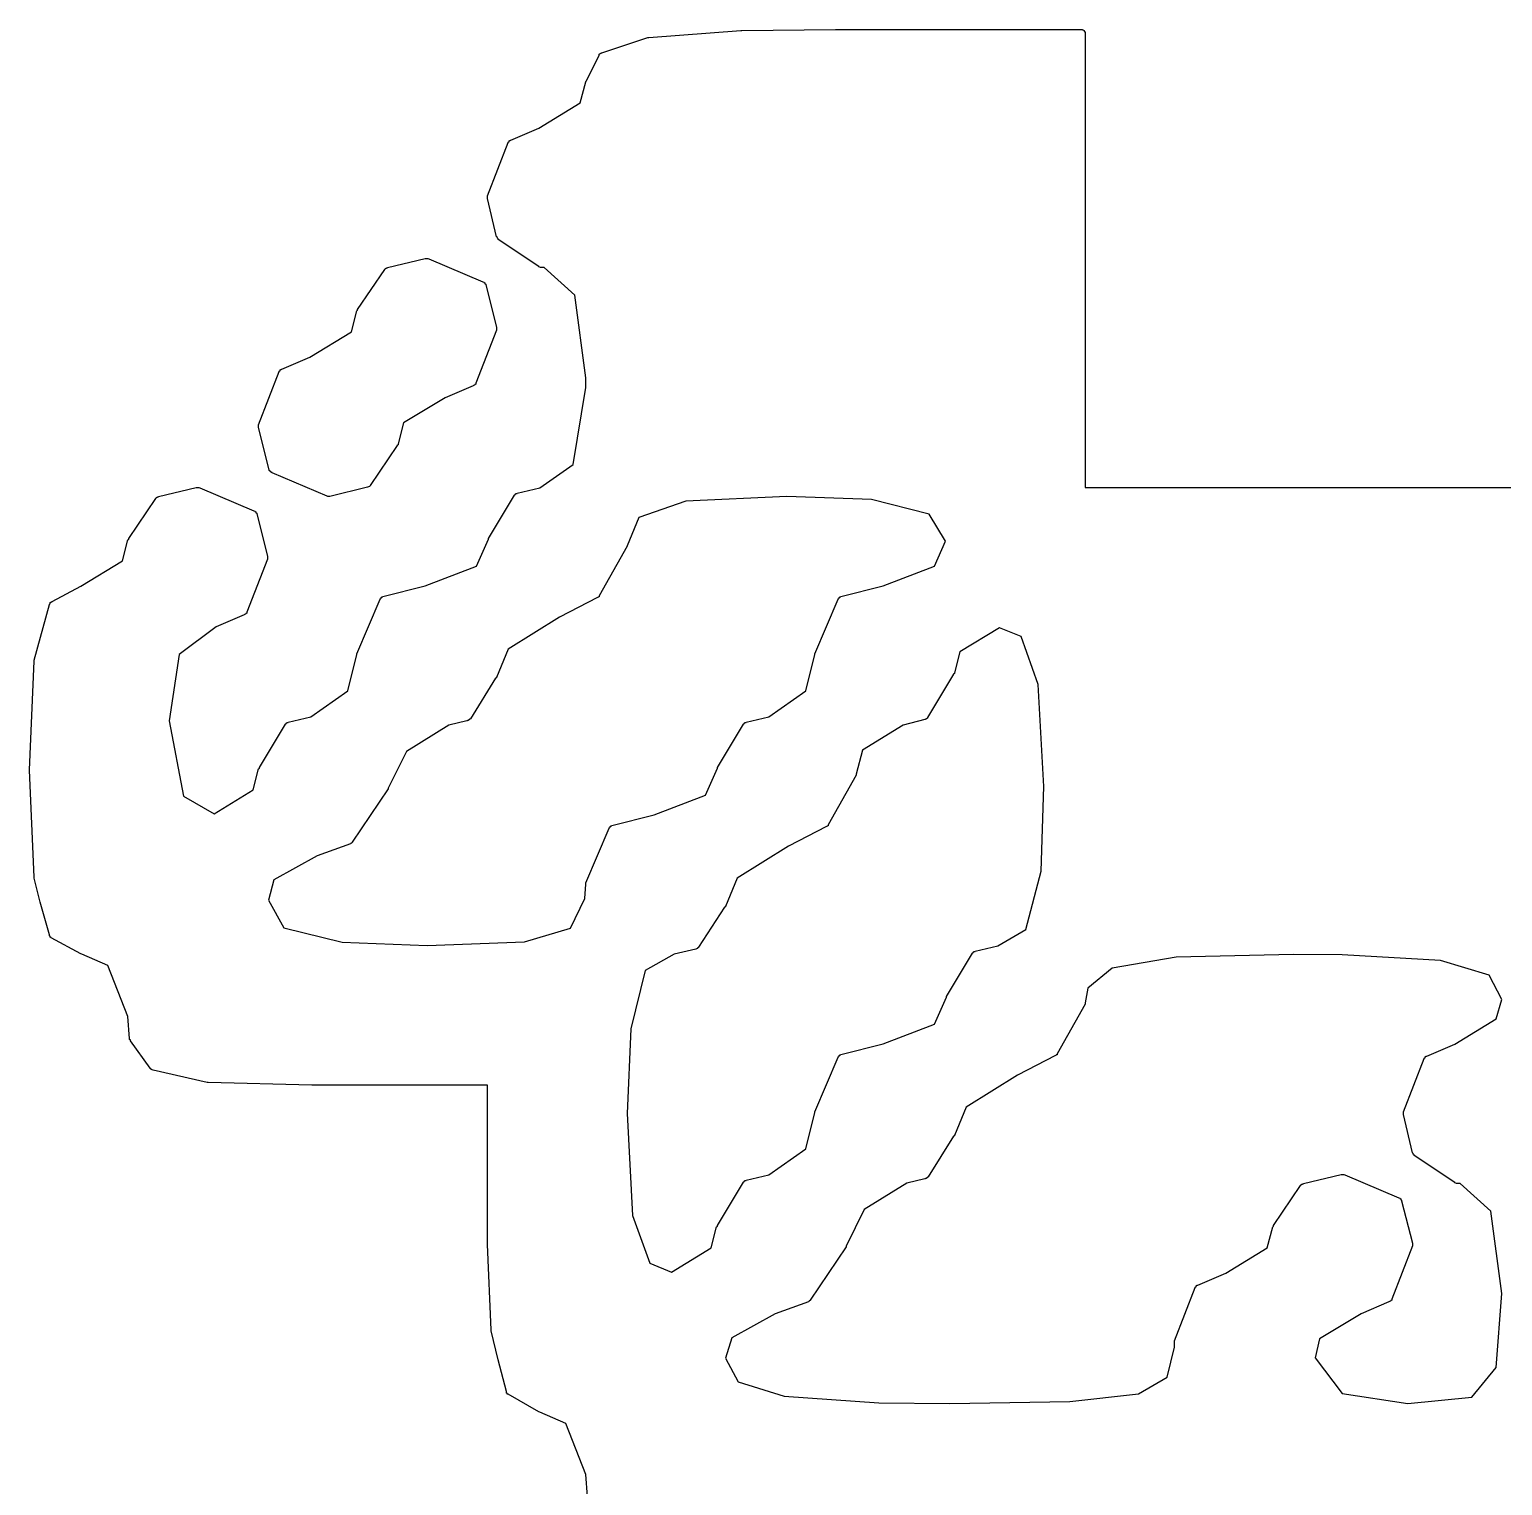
# Model space of a CAD drawing. Header units: millimetres. Extents: x 13 to 222, y -3 to 195.
# Drawn here: x 83.333 to 84.967, y 170.857 to 172.472 of the extents above; entities that cross this region are included whole.
import ezdxf

# ---------------------------------------------------------------- set-up
doc = ezdxf.new("R2010")
doc.units = ezdxf.units.MM
doc.header["$MEASUREMENT"] = 0
doc.layers.add('Silk', color=142, linetype='Continuous')

msp = doc.modelspace()

# ---------------------------------------------------------------- linework, layer by layer
at = {"layer": 'Silk', "linetype": 'Continuous'}
for p, q in [((84.02, 172.4629), (84.122, 172.4706)), ((84.122, 172.4706), (84.122, 172.4705)), ((84.122, 172.4705), (84.123, 172.4706)), ((84.123, 172.4706), (84.227, 172.4718)), ((84.227, 172.4718), (84.227, 172.4718)), ((84.227, 172.4718), (84.227, 172.4718)), ((84.227, 172.4718), (84.499, 172.4718)), ((84.499, 172.4718), (84.5, 172.4717)), ((84.5, 172.4717), (84.5, 172.4717)), ((84.5, 172.4717), (84.501, 172.4716)), ((84.501, 172.4716), (84.501, 172.4715)), ((84.501, 172.4715), (84.501, 172.4713)), ((84.501, 172.4713), (84.502, 172.4711)), ((84.502, 172.4711), (84.502, 172.4709)), ((84.502, 172.4709), (84.503, 172.4706)), ((84.503, 172.4706), (84.503, 172.4703)), ((84.503, 172.4703), (84.503, 172.47)), ((84.503, 172.47), (84.503, 172.4696)), ((84.503, 172.4696), (84.504, 172.4693)), ((84.504, 172.4693), (84.504, 172.4689)), ((84.504, 172.4689), (84.504, 172.4685)), ((83.968, 172.4458), (84.019, 172.4627)), ((84.019, 172.4627), (84.02, 172.4628)), ((84.02, 172.4628), (84.02, 172.4629)), ((84.504, 172.4685), (84.504, 172.4681)), ((84.504, 172.4681), (84.504, 172.4677)), ((84.504, 172.4677), (84.504, 172.4672)), ((84.504, 172.4672), (84.504, 172.4668)), ((84.504, 172.4668), (84.504, 171.9638)), ((83.951, 172.4146), (83.965, 172.4433)), ((83.965, 172.4442), (83.966, 172.4447)), ((83.965, 172.4437), (83.965, 172.4442)), ((83.965, 172.4435), (83.965, 172.4437)), ((83.965, 172.4433), (83.965, 172.4435)), ((83.966, 172.445), (83.967, 172.4453)), ((83.966, 172.4448), (83.966, 172.445)), ((83.966, 172.4447), (83.966, 172.4448)), ((83.967, 172.4453), (83.967, 172.4457)), ((83.967, 172.4457), (83.968, 172.4457)), ((83.968, 172.4457), (83.968, 172.4458)), ((83.944, 172.3902), (83.95, 172.4136)), ((83.95, 172.4141), (83.951, 172.4146)), ((83.95, 172.4136), (83.95, 172.4141)), ((83.898, 172.3624), (83.944, 172.3902)), ((83.867, 172.3491), (83.898, 172.3624)), ((83.841, 172.2872), (83.864, 172.3463)), ((83.864, 172.3468), (83.865, 172.3472)), ((83.864, 172.3465), (83.864, 172.3468)), ((83.864, 172.3463), (83.864, 172.3465)), ((83.865, 172.3481), (83.866, 172.3485)), ((83.865, 172.3479), (83.865, 172.3481)), ((83.865, 172.3478), (83.865, 172.3479)), ((83.865, 172.3472), (83.865, 172.3478)), ((83.866, 172.3485), (83.866, 172.3489)), ((83.866, 172.3489), (83.867, 172.3489)), ((83.867, 172.3489), (83.867, 172.3491)), ((83.841, 172.2866), (83.841, 172.2872)), ((83.841, 172.286), (83.841, 172.2866)), ((83.841, 172.2857), (83.841, 172.286)), ((83.841, 172.2855), (83.841, 172.2857)), ((83.841, 172.2849), (83.841, 172.2855)), ((83.841, 172.2842), (83.841, 172.2849)), ((83.851, 172.2419), (83.841, 172.2842)), ((83.851, 172.2418), (83.851, 172.2419)), ((83.851, 172.2417), (83.851, 172.2418)), ((83.852, 172.241), (83.851, 172.2417)), ((83.852, 172.2403), (83.852, 172.241)), ((83.852, 172.2402), (83.852, 172.2403)), ((83.852, 172.2401), (83.852, 172.2402)), ((83.853, 172.2396), (83.852, 172.2401)), ((83.853, 172.239), (83.853, 172.2396)), ((83.853, 172.2389), (83.853, 172.239)), ((83.853, 172.239), (83.853, 172.239)), ((83.898, 172.2087), (83.853, 172.2389)), ((83.729, 172.2072), (83.73, 172.2075)), ((83.73, 172.2076), (83.772, 172.2177)), ((83.73, 172.2075), (83.73, 172.2076)), ((83.73, 172.2075), (83.73, 172.2075)), ((83.772, 172.2177), (83.773, 172.2177)), ((83.773, 172.2177), (83.774, 172.2178)), ((83.774, 172.2178), (83.774, 172.2178)), ((83.774, 172.2178), (83.775, 172.2176)), ((83.774, 172.2178), (83.774, 172.2178)), ((83.775, 172.2176), (83.776, 172.2174)), ((83.776, 172.2174), (83.836, 172.1918)), ((83.898, 172.2085), (83.898, 172.2087)), ((83.899, 172.2082), (83.898, 172.2085)), ((83.899, 172.2081), (83.899, 172.2082)), ((83.899, 172.208), (83.899, 172.2081)), ((83.9, 172.2079), (83.899, 172.208)), ((83.9, 172.2078), (83.9, 172.2079)), ((83.904, 172.2077), (83.9, 172.2078)), ((83.938, 172.1772), (83.904, 172.2077)), ((83.697, 172.1612), (83.727, 172.2055)), ((83.727, 172.2057), (83.728, 172.2062)), ((83.727, 172.2056), (83.727, 172.2057)), ((83.727, 172.2055), (83.727, 172.2056)), ((83.728, 172.2068), (83.729, 172.2069)), ((83.728, 172.2062), (83.728, 172.2068)), ((83.728, 172.2068), (83.728, 172.2068)), ((83.729, 172.2069), (83.729, 172.2072)), ((83.836, 172.1918), (83.837, 172.1915)), ((83.837, 172.1915), (83.837, 172.1912)), ((83.837, 172.1912), (83.837, 172.191)), ((83.837, 172.191), (83.838, 172.1908)), ((83.838, 172.1908), (83.838, 172.1904)), ((83.838, 172.1904), (83.838, 172.19)), ((83.838, 172.19), (83.838, 172.1897)), ((83.838, 172.1897), (83.839, 172.1894)), ((83.839, 172.1894), (83.839, 172.1889)), ((83.839, 172.1889), (83.839, 172.1884)), ((83.839, 172.1884), (83.851, 172.1415)), ((83.95, 172.0855), (83.938, 172.1772)), ((83.69, 172.1362), (83.696, 172.1596)), ((83.696, 172.1596), (83.697, 172.1604)), ((83.696, 172.1596), (83.696, 172.1596)), ((83.696, 172.1596), (83.696, 172.1596)), ((83.697, 172.1604), (83.697, 172.1612)), ((83.697, 172.1612), (83.697, 172.1612)), ((83.697, 172.1612), (83.697, 172.1612)), ((83.644, 172.1084), (83.69, 172.1362)), ((83.851, 172.1384), (83.828, 172.0793)), ((83.851, 172.1415), (83.851, 172.1408)), ((83.851, 172.1408), (83.851, 172.1402)), ((83.851, 172.1402), (83.851, 172.1399)), ((83.851, 172.1399), (83.851, 172.1397)), ((83.851, 172.1397), (83.851, 172.1391)), ((83.851, 172.1391), (83.851, 172.1384)), ((83.61, 172.0928), (83.611, 172.0932)), ((83.611, 172.0941), (83.612, 172.0945)), ((83.611, 172.0939), (83.611, 172.0941)), ((83.611, 172.0938), (83.611, 172.0939)), ((83.611, 172.0932), (83.611, 172.0938)), ((83.612, 172.0945), (83.612, 172.0949)), ((83.612, 172.0949), (83.613, 172.0949)), ((83.613, 172.0951), (83.644, 172.1084)), ((83.613, 172.0949), (83.613, 172.0951)), ((83.587, 172.0332), (83.61, 172.0923)), ((83.61, 172.0925), (83.61, 172.0928)), ((83.61, 172.0923), (83.61, 172.0925)), ((83.826, 172.0767), (83.825, 172.0765)), ((83.827, 172.0775), (83.826, 172.0771)), ((83.826, 172.0771), (83.826, 172.0768)), ((83.826, 172.0768), (83.826, 172.0767)), ((83.828, 172.0784), (83.827, 172.0779)), ((83.827, 172.0779), (83.827, 172.0777)), ((83.827, 172.0777), (83.827, 172.0775)), ((83.828, 172.0793), (83.828, 172.0791)), ((83.828, 172.0791), (83.828, 172.0789)), ((83.828, 172.0789), (83.828, 172.0784)), ((83.95, 172.0747), (83.95, 172.0855)), ((83.794, 172.0632), (83.748, 172.0354)), ((83.825, 172.0765), (83.794, 172.0632)), ((83.936, 171.9893), (83.95, 172.0747)), ((83.587, 172.0325), (83.587, 172.0332)), ((83.587, 172.0319), (83.587, 172.0325)), ((83.587, 172.0317), (83.587, 172.0319)), ((83.587, 172.0315), (83.587, 172.0317)), ((83.587, 172.0308), (83.587, 172.0315)), ((83.587, 172.0302), (83.587, 172.0308)), ((83.599, 171.9832), (83.587, 172.0302)), ((83.748, 172.0354), (83.742, 172.012)), ((83.742, 172.012), (83.742, 172.012)), ((83.742, 172.012), (83.742, 172.012)), ((83.742, 172.012), (83.742, 172.0112)), ((83.741, 172.0104), (83.711, 171.9661)), ((83.742, 172.0112), (83.741, 172.0104)), ((83.741, 172.0104), (83.741, 172.0104)), ((83.741, 172.0104), (83.741, 172.0104)), ((83.599, 171.9827), (83.599, 171.9832)), ((83.6, 171.9822), (83.599, 171.9827)), ((83.6, 171.9819), (83.6, 171.9822)), ((83.6, 171.9817), (83.6, 171.9819)), ((83.6, 171.9813), (83.6, 171.9817)), ((83.601, 171.9808), (83.6, 171.9813)), ((83.601, 171.9806), (83.601, 171.9808)), ((83.601, 171.9804), (83.601, 171.9806)), ((83.602, 171.9802), (83.601, 171.9804)), ((83.602, 171.9799), (83.602, 171.9802)), ((83.663, 171.9542), (83.602, 171.9799)), ((83.899, 171.9634), (83.936, 171.9893)), ((83.476, 171.9536), (83.518, 171.9637)), ((83.518, 171.9637), (83.519, 171.9637)), ((83.519, 171.9637), (83.52, 171.9638)), ((83.52, 171.9638), (83.52, 171.9638)), ((83.52, 171.9638), (83.52, 171.9638)), ((83.52, 171.9638), (83.521, 171.9636)), ((83.521, 171.9636), (83.522, 171.9634)), ((83.522, 171.9634), (83.582, 171.9378)), ((83.708, 171.9641), (83.666, 171.9539)), ((83.709, 171.9644), (83.708, 171.9641)), ((83.708, 171.9641), (83.708, 171.9641)), ((83.708, 171.9641), (83.708, 171.9641)), ((83.71, 171.9647), (83.709, 171.9644)), ((83.711, 171.9654), (83.71, 171.9649)), ((83.71, 171.9649), (83.71, 171.9648)), ((83.71, 171.9648), (83.71, 171.9647)), ((83.711, 171.9661), (83.711, 171.966)), ((83.711, 171.966), (83.711, 171.9659)), ((83.711, 171.9659), (83.711, 171.9654)), ((83.874, 171.9573), (83.899, 171.9634)), ((84.504, 171.9638), (85.007, 171.9638)), ((83.443, 171.9072), (83.473, 171.9515)), ((83.473, 171.9517), (83.474, 171.9522)), ((83.473, 171.9516), (83.473, 171.9517)), ((83.473, 171.9515), (83.473, 171.9516)), ((83.474, 171.9528), (83.475, 171.9529)), ((83.474, 171.9522), (83.474, 171.9528)), ((83.474, 171.9528), (83.474, 171.9528)), ((83.475, 171.9532), (83.476, 171.9535)), ((83.475, 171.9529), (83.475, 171.9532)), ((83.476, 171.9535), (83.476, 171.9536)), ((83.476, 171.9535), (83.476, 171.9535)), ((83.663, 171.954), (83.663, 171.9542)), ((83.664, 171.9538), (83.663, 171.954)), ((83.665, 171.9539), (83.664, 171.9538)), ((83.664, 171.9538), (83.664, 171.9539)), ((83.664, 171.9539), (83.664, 171.9538)), ((83.666, 171.9539), (83.665, 171.9539)), ((83.842, 171.907), (83.871, 171.9551)), ((83.871, 171.9554), (83.872, 171.9559)), ((83.871, 171.9552), (83.871, 171.9554)), ((83.871, 171.9551), (83.871, 171.9552)), ((83.872, 171.9566), (83.873, 171.9569)), ((83.872, 171.9565), (83.872, 171.9566)), ((83.872, 171.9564), (83.872, 171.9565)), ((83.872, 171.9559), (83.872, 171.9564)), ((83.873, 171.9569), (83.874, 171.9572)), ((83.874, 171.9572), (83.874, 171.9573)), ((83.874, 171.9573), (83.874, 171.9573)), ((84.061, 171.9486), (84.009, 171.9306)), ((84.173, 171.9538), (84.061, 171.9486)), ((84.267, 171.9504), (84.173, 171.9538)), ((84.331, 171.9343), (84.267, 171.9504)), ((83.582, 171.9378), (83.583, 171.9375)), ((83.583, 171.9375), (83.583, 171.9372)), ((83.583, 171.9372), (83.583, 171.937)), ((83.583, 171.937), (83.584, 171.9368)), ((83.584, 171.9368), (83.584, 171.9364)), ((83.584, 171.9364), (83.584, 171.936)), ((83.584, 171.936), (83.584, 171.9357)), ((83.584, 171.9357), (83.585, 171.9354)), ((83.585, 171.9354), (83.585, 171.9349)), ((83.585, 171.9349), (83.585, 171.9344)), ((83.585, 171.9344), (83.597, 171.8875)), ((84.009, 171.9306), (83.996, 171.8991)), ((84.349, 171.9041), (84.331, 171.9343)), ((83.436, 171.8822), (83.442, 171.9056)), ((83.442, 171.9056), (83.443, 171.9064)), ((83.442, 171.9056), (83.442, 171.9056)), ((83.442, 171.9056), (83.442, 171.9056)), ((83.443, 171.9064), (83.443, 171.9072)), ((83.443, 171.9072), (83.443, 171.9072)), ((83.443, 171.9072), (83.443, 171.9072)), ((83.829, 171.8766), (83.842, 171.9063)), ((83.842, 171.9066), (83.842, 171.907)), ((83.842, 171.9063), (83.842, 171.9066)), ((83.996, 171.8986), (83.965, 171.8436)), ((83.996, 171.8991), (83.996, 171.8988)), ((83.996, 171.8988), (83.996, 171.8986)), ((84.337, 171.8766), (84.349, 171.9041)), ((83.39, 171.8543), (83.436, 171.8822)), ((83.597, 171.8844), (83.574, 171.8253)), ((83.597, 171.8875), (83.597, 171.8868)), ((83.597, 171.8868), (83.597, 171.8862)), ((83.597, 171.8862), (83.597, 171.8859)), ((83.597, 171.8859), (83.597, 171.8857)), ((83.597, 171.8857), (83.597, 171.8851)), ((83.597, 171.8851), (83.597, 171.8844)), ((83.772, 171.8547), (83.829, 171.8766)), ((84.28, 171.8547), (84.337, 171.8766)), ((83.358, 171.8371), (83.39, 171.8543)), ((83.725, 171.8429), (83.772, 171.8547)), ((84.233, 171.8429), (84.28, 171.8547)), ((83.338, 171.7721), (83.355, 171.834)), ((83.355, 171.8343), (83.356, 171.8346)), ((83.355, 171.834), (83.355, 171.8343)), ((83.356, 171.836), (83.357, 171.8364)), ((83.356, 171.8358), (83.356, 171.836)), ((83.356, 171.8356), (83.356, 171.8358)), ((83.356, 171.8351), (83.356, 171.8356)), ((83.356, 171.8346), (83.356, 171.8351)), ((83.357, 171.8368), (83.358, 171.8369)), ((83.357, 171.8364), (83.357, 171.8368)), ((83.358, 171.8369), (83.358, 171.8371)), ((83.696, 171.7793), (83.722, 171.84)), ((83.722, 171.8404), (83.723, 171.8409)), ((83.722, 171.84), (83.722, 171.8404)), ((83.723, 171.8418), (83.724, 171.8422)), ((83.723, 171.8414), (83.723, 171.8418)), ((83.723, 171.8412), (83.723, 171.8414)), ((83.723, 171.8409), (83.723, 171.8412)), ((83.724, 171.8425), (83.725, 171.8426)), ((83.724, 171.8423), (83.724, 171.8425)), ((83.724, 171.8422), (83.724, 171.8423)), ((83.725, 171.8426), (83.725, 171.8429)), ((83.963, 171.8416), (83.921, 171.8198)), ((83.964, 171.8419), (83.963, 171.8416)), ((83.965, 171.8426), (83.964, 171.8424)), ((83.964, 171.8424), (83.964, 171.8422)), ((83.964, 171.8422), (83.964, 171.8419)), ((83.965, 171.8436), (83.965, 171.8431)), ((83.965, 171.8431), (83.965, 171.8426)), ((84.204, 171.7793), (84.23, 171.84)), ((84.23, 171.8404), (84.231, 171.8409)), ((84.23, 171.84), (84.23, 171.8404)), ((84.231, 171.8418), (84.232, 171.8422)), ((84.231, 171.8414), (84.231, 171.8418)), ((84.231, 171.8412), (84.231, 171.8414)), ((84.231, 171.8409), (84.231, 171.8412)), ((84.232, 171.8425), (84.233, 171.8426)), ((84.232, 171.8423), (84.232, 171.8425)), ((84.232, 171.8422), (84.232, 171.8423)), ((84.233, 171.8426), (84.233, 171.8429)), ((83.571, 171.8225), (83.54, 171.8093)), ((83.572, 171.8227), (83.571, 171.8225)), ((83.573, 171.8235), (83.572, 171.8231)), ((83.572, 171.8231), (83.572, 171.8228)), ((83.572, 171.8228), (83.572, 171.8227)), ((83.574, 171.8244), (83.573, 171.8239)), ((83.573, 171.8239), (83.573, 171.8237)), ((83.573, 171.8237), (83.573, 171.8235)), ((83.574, 171.8253), (83.574, 171.8251)), ((83.574, 171.8251), (83.574, 171.8249)), ((83.574, 171.8249), (83.574, 171.8244)), ((83.921, 171.8198), (83.864, 171.7843)), ((83.54, 171.8093), (83.499, 171.7785)), ((84.409, 171.8081), (84.365, 171.7814)), ((84.433, 171.7983), (84.409, 171.8081)), ((83.864, 171.7843), (83.851, 171.7531)), ((84.452, 171.7453), (84.433, 171.7983)), ((83.333, 171.6506), (83.338, 171.7709)), ((83.338, 171.7715), (83.338, 171.7721)), ((83.338, 171.7709), (83.338, 171.7715)), ((83.499, 171.7785), (83.488, 171.7049)), ((83.686, 171.7381), (83.696, 171.7785)), ((83.696, 171.7789), (83.696, 171.7793)), ((83.696, 171.7785), (83.696, 171.7789)), ((84.194, 171.7381), (84.204, 171.7785)), ((84.204, 171.7789), (84.204, 171.7793)), ((84.204, 171.7785), (84.204, 171.7789)), ((84.365, 171.7814), (84.359, 171.758)), ((83.85, 171.7523), (83.822, 171.707)), ((83.851, 171.7527), (83.85, 171.7523)), ((83.851, 171.7531), (83.851, 171.7527)), ((84.358, 171.7567), (84.329, 171.7085)), ((84.359, 171.7573), (84.358, 171.7567)), ((84.359, 171.758), (84.359, 171.7573)), ((83.645, 171.7094), (83.686, 171.7381)), ((84.153, 171.7094), (84.194, 171.7381)), ((84.458, 171.6322), (84.452, 171.7453)), ((83.488, 171.7049), (83.504, 171.6215)), ((83.588, 171.653), (83.617, 171.7011)), ((83.617, 171.7014), (83.618, 171.7019)), ((83.617, 171.7012), (83.617, 171.7014)), ((83.617, 171.7011), (83.617, 171.7012)), ((83.618, 171.7026), (83.619, 171.7029)), ((83.618, 171.7025), (83.618, 171.7026)), ((83.618, 171.7024), (83.618, 171.7025)), ((83.618, 171.7019), (83.618, 171.7024)), ((83.619, 171.7029), (83.62, 171.7032)), ((83.62, 171.7033), (83.645, 171.7094)), ((83.62, 171.7032), (83.62, 171.7033)), ((83.62, 171.7033), (83.62, 171.7033)), ((83.818, 171.7048), (83.798, 171.7001)), ((83.819, 171.7048), (83.818, 171.7048)), ((83.82, 171.7054), (83.819, 171.7052)), ((83.819, 171.7052), (83.819, 171.7049)), ((83.819, 171.7049), (83.819, 171.7048)), ((83.821, 171.7062), (83.82, 171.7057)), ((83.82, 171.7057), (83.82, 171.7056)), ((83.82, 171.7056), (83.82, 171.7054)), ((83.822, 171.707), (83.821, 171.7068)), ((83.821, 171.7068), (83.821, 171.7066)), ((83.821, 171.7066), (83.821, 171.7062)), ((84.096, 171.653), (84.125, 171.7011)), ((84.125, 171.7014), (84.126, 171.7019)), ((84.125, 171.7012), (84.125, 171.7014)), ((84.125, 171.7011), (84.125, 171.7012)), ((84.126, 171.7026), (84.127, 171.7029)), ((84.126, 171.7025), (84.126, 171.7026)), ((84.126, 171.7024), (84.126, 171.7025)), ((84.126, 171.7019), (84.126, 171.7024)), ((84.127, 171.7029), (84.128, 171.7032)), ((84.128, 171.7033), (84.153, 171.7094)), ((84.128, 171.7032), (84.128, 171.7033)), ((84.128, 171.7033), (84.128, 171.7033)), ((84.326, 171.7063), (84.302, 171.7001)), ((84.327, 171.7064), (84.326, 171.7063)), ((84.328, 171.707), (84.327, 171.7067)), ((84.327, 171.7067), (84.327, 171.7064)), ((84.327, 171.7064), (84.327, 171.7064)), ((84.329, 171.7077), (84.328, 171.7072)), ((84.328, 171.7072), (84.328, 171.7071)), ((84.328, 171.7071), (84.328, 171.707)), ((84.329, 171.7085), (84.329, 171.7084)), ((84.329, 171.7084), (84.329, 171.7082)), ((84.329, 171.7082), (84.329, 171.7077)), ((83.798, 171.7001), (83.751, 171.6709)), ((84.302, 171.7001), (84.257, 171.6723)), ((83.751, 171.6709), (83.731, 171.6301)), ((84.257, 171.6723), (84.25, 171.6458)), ((83.587, 171.6516), (83.588, 171.6523)), ((83.588, 171.6523), (83.588, 171.653)), ((84.083, 171.6226), (84.096, 171.6523)), ((84.096, 171.6526), (84.096, 171.653)), ((84.096, 171.6523), (84.096, 171.6526)), ((83.333, 171.6504), (83.333, 171.6506)), ((83.333, 171.6502), (83.333, 171.6504)), ((83.338, 171.5314), (83.333, 171.6502)), ((83.581, 171.6282), (83.587, 171.6516)), ((84.25, 171.6446), (84.219, 171.5896)), ((84.25, 171.6458), (84.25, 171.6452)), ((84.25, 171.6452), (84.25, 171.6446)), ((83.504, 171.6215), (83.538, 171.6018)), ((83.538, 171.6018), (83.581, 171.6282)), ((83.731, 171.6294), (83.691, 171.5704)), ((83.731, 171.6301), (83.731, 171.6298)), ((83.731, 171.6298), (83.731, 171.6294)), ((84.026, 171.6007), (84.083, 171.6226)), ((84.455, 171.5382), (84.458, 171.6322)), ((83.976, 171.5864), (83.977, 171.5869)), ((83.976, 171.586), (83.976, 171.5864)), ((83.977, 171.5878), (83.978, 171.5882)), ((83.977, 171.5874), (83.977, 171.5878)), ((83.977, 171.5872), (83.977, 171.5874)), ((83.977, 171.5869), (83.977, 171.5872)), ((83.978, 171.5885), (83.979, 171.5886)), ((83.978, 171.5883), (83.978, 171.5885)), ((83.978, 171.5882), (83.978, 171.5883)), ((83.979, 171.5889), (84.026, 171.6007)), ((83.979, 171.5886), (83.979, 171.5889)), ((84.217, 171.5876), (84.175, 171.5658)), ((84.218, 171.5879), (84.217, 171.5876)), ((84.219, 171.5886), (84.218, 171.5884)), ((84.218, 171.5884), (84.218, 171.5882)), ((84.218, 171.5882), (84.218, 171.5879)), ((84.219, 171.5896), (84.219, 171.5891)), ((84.219, 171.5891), (84.219, 171.5886)), ((83.691, 171.5704), (83.691, 171.5699)), ((83.95, 171.5253), (83.976, 171.586)), ((83.652, 171.5551), (83.604, 171.5287)), ((83.689, 171.5685), (83.652, 171.5551)), ((83.69, 171.5692), (83.689, 171.5689)), ((83.689, 171.5689), (83.689, 171.5685)), ((83.691, 171.5699), (83.69, 171.5694)), ((83.69, 171.5694), (83.69, 171.5693)), ((83.69, 171.5693), (83.69, 171.5692)), ((84.175, 171.5658), (84.118, 171.5303)), ((84.438, 171.4735), (84.455, 171.5382)), ((83.338, 171.5309), (83.338, 171.5314)), ((83.338, 171.5303), (83.338, 171.5309)), ((83.345, 171.5039), (83.338, 171.5303)), ((83.604, 171.5287), (83.598, 171.5059)), ((83.949, 171.5079), (83.95, 171.5236)), ((83.95, 171.5245), (83.95, 171.5253)), ((83.95, 171.5253), (83.95, 171.5253)), ((83.95, 171.5253), (83.95, 171.5253)), ((83.95, 171.5236), (83.95, 171.5245)), ((83.95, 171.5236), (83.95, 171.5236)), ((83.95, 171.5236), (83.95, 171.5236)), ((84.118, 171.5303), (84.105, 171.4991)), ((83.598, 171.5059), (83.615, 171.4753)), ((83.933, 171.475), (83.949, 171.5079)), ((83.355, 171.4674), (83.345, 171.5039)), ((84.104, 171.4983), (84.075, 171.4539)), ((84.105, 171.4987), (84.104, 171.4983)), ((84.105, 171.4991), (84.105, 171.4987)), ((83.615, 171.4753), (83.68, 171.4593)), ((83.882, 171.4596), (83.933, 171.475)), ((84.407, 171.4555), (84.438, 171.4735)), ((83.355, 171.4672), (83.355, 171.4674)), ((83.355, 171.4669), (83.355, 171.4672)), ((83.355, 171.4664), (83.355, 171.4669)), ((83.356, 171.4659), (83.355, 171.4664)), ((83.356, 171.4657), (83.356, 171.4659)), ((83.356, 171.4654), (83.356, 171.4657)), ((83.356, 171.4651), (83.356, 171.4654)), ((83.357, 171.4646), (83.356, 171.4651)), ((83.357, 171.4645), (83.357, 171.4646)), ((83.357, 171.4643), (83.357, 171.4645)), ((83.39, 171.4464), (83.357, 171.4643)), ((83.68, 171.4593), (83.774, 171.4558)), ((83.774, 171.4558), (83.882, 171.4596)), ((83.39, 171.4463), (83.39, 171.4464)), ((83.391, 171.4462), (83.39, 171.4463)), ((83.42, 171.4336), (83.391, 171.4462)), ((84.048, 171.4461), (84.016, 171.4281)), ((84.072, 171.4517), (84.048, 171.4461)), ((84.073, 171.4521), (84.072, 171.4518)), ((84.072, 171.4518), (84.072, 171.4518)), ((84.072, 171.4518), (84.072, 171.4517)), ((84.074, 171.4524), (84.073, 171.4521)), ((84.075, 171.4536), (84.074, 171.4531)), ((84.074, 171.4531), (84.074, 171.4526)), ((84.074, 171.4526), (84.074, 171.4525)), ((84.074, 171.4525), (84.074, 171.4524)), ((84.075, 171.4539), (84.075, 171.4537)), ((84.075, 171.4537), (84.075, 171.4536)), ((84.35, 171.399), (84.379, 171.4471)), ((84.379, 171.4474), (84.38, 171.4479)), ((84.379, 171.4472), (84.379, 171.4474)), ((84.379, 171.4471), (84.379, 171.4472)), ((84.38, 171.4486), (84.381, 171.4489)), ((84.38, 171.4485), (84.38, 171.4486)), ((84.38, 171.4484), (84.38, 171.4485)), ((84.38, 171.4479), (84.38, 171.4484)), ((84.381, 171.4489), (84.382, 171.4492)), ((84.382, 171.4493), (84.407, 171.4555)), ((84.382, 171.4492), (84.382, 171.4493)), ((84.382, 171.4493), (84.382, 171.4493)), ((84.605, 171.4426), (84.534, 171.4307)), ((84.735, 171.4458), (84.605, 171.4426)), ((84.789, 171.4454), (84.735, 171.4458)), ((84.898, 171.4389), (84.789, 171.4454)), ((83.442, 171.3771), (83.42, 171.4336)), ((84.016, 171.4281), (84, 171.3634)), ((84.534, 171.4307), (84.507, 171.4082)), ((84.952, 171.4227), (84.898, 171.4389)), ((84.507, 171.4082), (84.504, 171.3922)), ((84.966, 171.3958), (84.952, 171.4227)), ((84.337, 171.3686), (84.35, 171.3983)), ((84.35, 171.3986), (84.35, 171.399)), ((84.35, 171.3983), (84.35, 171.3986)), ((84.504, 171.3906), (84.473, 171.3356)), ((84.504, 171.3922), (84.504, 171.3914)), ((84.504, 171.3914), (84.504, 171.3906)), ((84.96, 171.3742), (84.966, 171.3958)), ((83.444, 171.3524), (83.442, 171.3771)), ((84.914, 171.3464), (84.96, 171.3742)), ((84, 171.3634), (83.996, 171.2694)), ((84.28, 171.3467), (84.337, 171.3686)), ((83.444, 171.3519), (83.444, 171.3524)), ((83.444, 171.3514), (83.444, 171.3519)), ((83.445, 171.3511), (83.444, 171.3514)), ((83.445, 171.3507), (83.445, 171.3511)), ((83.445, 171.3503), (83.445, 171.3507)), ((83.445, 171.3498), (83.445, 171.3503)), ((83.467, 171.3195), (83.445, 171.3498)), ((84.233, 171.3349), (84.28, 171.3467)), ((84.883, 171.3331), (84.914, 171.3464)), ((84.204, 171.2713), (84.23, 171.332)), ((84.23, 171.3324), (84.231, 171.3329)), ((84.23, 171.332), (84.23, 171.3324)), ((84.231, 171.3338), (84.232, 171.3342)), ((84.231, 171.3334), (84.231, 171.3338)), ((84.231, 171.3332), (84.231, 171.3334)), ((84.231, 171.3329), (84.231, 171.3332)), ((84.232, 171.3345), (84.233, 171.3346)), ((84.232, 171.3343), (84.232, 171.3345)), ((84.232, 171.3342), (84.232, 171.3343)), ((84.233, 171.3346), (84.233, 171.3349)), ((84.471, 171.3336), (84.429, 171.3118)), ((84.472, 171.3339), (84.471, 171.3336)), ((84.473, 171.3346), (84.472, 171.3344)), ((84.472, 171.3344), (84.472, 171.3342)), ((84.472, 171.3342), (84.472, 171.3339)), ((84.473, 171.3356), (84.473, 171.3351)), ((84.473, 171.3351), (84.473, 171.3346)), ((84.857, 171.2712), (84.88, 171.3303)), ((84.88, 171.3308), (84.881, 171.3312)), ((84.88, 171.3305), (84.88, 171.3308)), ((84.88, 171.3303), (84.88, 171.3305)), ((84.881, 171.3321), (84.882, 171.3325)), ((84.881, 171.3319), (84.881, 171.3321)), ((84.881, 171.3318), (84.881, 171.3319)), ((84.881, 171.3312), (84.881, 171.3318)), ((84.882, 171.3325), (84.882, 171.3329)), ((84.882, 171.3329), (84.883, 171.3329)), ((84.883, 171.3329), (84.883, 171.3331)), ((83.467, 171.3194), (83.467, 171.3195)), ((83.467, 171.3195), (83.467, 171.3195)), ((83.468, 171.3189), (83.467, 171.3194)), ((83.468, 171.3183), (83.468, 171.3189)), ((83.468, 171.3182), (83.468, 171.3183)), ((83.468, 171.3183), (83.468, 171.3183)), ((83.469, 171.3179), (83.468, 171.3182)), ((83.47, 171.3176), (83.469, 171.3179)), ((83.53, 171.3039), (83.47, 171.3176)), ((83.47, 171.3176), (83.47, 171.3176)), ((83.47, 171.3176), (83.47, 171.3176)), ((84.429, 171.3118), (84.372, 171.2763)), ((83.531, 171.3039), (83.53, 171.3039)), ((83.531, 171.3038), (83.531, 171.3039)), ((83.646, 171.3007), (83.531, 171.3038)), ((83.647, 171.3007), (83.646, 171.3007)), ((83.841, 171.3007), (83.647, 171.3007)), ((83.647, 171.3007), (83.647, 171.3007)), ((83.841, 171.1242), (83.841, 171.3007)), ((84.372, 171.2763), (84.359, 171.2451)), ((83.996, 171.2694), (84.002, 171.1563)), ((84.194, 171.2301), (84.204, 171.2705)), ((84.204, 171.2709), (84.204, 171.2713)), ((84.204, 171.2705), (84.204, 171.2709)), ((84.857, 171.2706), (84.857, 171.2712)), ((84.857, 171.27), (84.857, 171.2706)), ((84.857, 171.2697), (84.857, 171.27)), ((84.857, 171.2695), (84.857, 171.2697)), ((84.857, 171.2689), (84.857, 171.2695)), ((84.857, 171.2682), (84.857, 171.2689)), ((84.867, 171.2259), (84.857, 171.2682)), ((84.358, 171.2443), (84.33, 171.199)), ((84.359, 171.2447), (84.358, 171.2443)), ((84.359, 171.2451), (84.359, 171.2447)), ((84.153, 171.2014), (84.194, 171.2301)), ((84.867, 171.2258), (84.867, 171.2259)), ((84.867, 171.2257), (84.867, 171.2258)), ((84.868, 171.225), (84.867, 171.2257)), ((84.868, 171.2243), (84.868, 171.225)), ((84.868, 171.2242), (84.868, 171.2243)), ((84.868, 171.2241), (84.868, 171.2242)), ((84.869, 171.2236), (84.868, 171.2241)), ((84.869, 171.223), (84.869, 171.2236)), ((84.869, 171.2229), (84.869, 171.223)), ((84.869, 171.223), (84.869, 171.223)), ((84.914, 171.1927), (84.869, 171.2229)), ((84.126, 171.1946), (84.127, 171.1949)), ((84.126, 171.1945), (84.126, 171.1946)), ((84.126, 171.1944), (84.126, 171.1945)), ((84.126, 171.1939), (84.126, 171.1944)), ((84.127, 171.1949), (84.128, 171.1952)), ((84.128, 171.1953), (84.153, 171.2014)), ((84.128, 171.1952), (84.128, 171.1953)), ((84.128, 171.1953), (84.128, 171.1953)), ((84.326, 171.1968), (84.306, 171.1921)), ((84.327, 171.1968), (84.326, 171.1968)), ((84.328, 171.1974), (84.327, 171.1972)), ((84.327, 171.1972), (84.327, 171.1969)), ((84.327, 171.1969), (84.327, 171.1968)), ((84.329, 171.1982), (84.328, 171.1977)), ((84.328, 171.1977), (84.328, 171.1976)), ((84.328, 171.1976), (84.328, 171.1974)), ((84.33, 171.199), (84.329, 171.1988)), ((84.329, 171.1988), (84.329, 171.1986)), ((84.329, 171.1986), (84.329, 171.1982)), ((84.746, 171.1916), (84.788, 171.2017)), ((84.788, 171.2017), (84.789, 171.2017)), ((84.789, 171.2017), (84.79, 171.2018)), ((84.79, 171.2018), (84.79, 171.2018)), ((84.79, 171.2018), (84.79, 171.2018)), ((84.79, 171.2018), (84.791, 171.2016)), ((84.791, 171.2016), (84.792, 171.2014)), ((84.792, 171.2014), (84.852, 171.1758)), ((84.096, 171.145), (84.125, 171.1931)), ((84.125, 171.1934), (84.126, 171.1939)), ((84.125, 171.1932), (84.125, 171.1934)), ((84.125, 171.1931), (84.125, 171.1932)), ((84.306, 171.1921), (84.259, 171.1629)), ((84.713, 171.1452), (84.743, 171.1895)), ((84.743, 171.1897), (84.744, 171.1902)), ((84.743, 171.1896), (84.743, 171.1897)), ((84.743, 171.1895), (84.743, 171.1896)), ((84.744, 171.1908), (84.745, 171.1909)), ((84.744, 171.1902), (84.744, 171.1908)), ((84.744, 171.1908), (84.744, 171.1908)), ((84.745, 171.1912), (84.746, 171.1915)), ((84.745, 171.1909), (84.745, 171.1912)), ((84.746, 171.1915), (84.746, 171.1916)), ((84.746, 171.1915), (84.746, 171.1915)), ((84.914, 171.1925), (84.914, 171.1927)), ((84.915, 171.1922), (84.914, 171.1925)), ((84.915, 171.1921), (84.915, 171.1922)), ((84.915, 171.192), (84.915, 171.1921)), ((84.916, 171.1919), (84.915, 171.192)), ((84.916, 171.1918), (84.916, 171.1919)), ((84.92, 171.1917), (84.916, 171.1918)), ((84.954, 171.1612), (84.92, 171.1917)), ((84.259, 171.1629), (84.239, 171.1221)), ((84.852, 171.1758), (84.853, 171.1755)), ((84.853, 171.1755), (84.853, 171.1752)), ((84.853, 171.1752), (84.853, 171.175)), ((84.853, 171.175), (84.854, 171.1748)), ((84.854, 171.1748), (84.854, 171.1744)), ((84.854, 171.1744), (84.854, 171.174)), ((84.854, 171.174), (84.854, 171.1737)), ((84.854, 171.1737), (84.855, 171.1734)), ((84.855, 171.1734), (84.855, 171.1729)), ((84.855, 171.1729), (84.855, 171.1724)), ((84.855, 171.1724), (84.867, 171.1255)), ((84.002, 171.1563), (84.021, 171.1034)), ((84.966, 171.0697), (84.954, 171.1612)), ((84.089, 171.1202), (84.095, 171.1436)), ((84.095, 171.1436), (84.096, 171.1443)), ((84.096, 171.1443), (84.096, 171.145)), ((84.706, 171.1202), (84.712, 171.1436)), ((84.712, 171.1436), (84.713, 171.1444)), ((84.712, 171.1436), (84.712, 171.1436)), ((84.712, 171.1436), (84.712, 171.1436)), ((84.713, 171.1444), (84.713, 171.1452)), ((84.713, 171.1452), (84.713, 171.1452)), ((84.713, 171.1452), (84.713, 171.1452)), ((83.841, 171.1241), (83.841, 171.1242)), ((83.845, 171.0293), (83.841, 171.1241)), ((83.841, 171.1241), (83.841, 171.1241)), ((84.045, 171.0935), (84.089, 171.1202)), ((84.239, 171.1214), (84.199, 171.0624)), ((84.239, 171.1221), (84.239, 171.1218)), ((84.239, 171.1218), (84.239, 171.1214)), ((84.66, 171.0924), (84.706, 171.1202)), ((84.867, 171.1224), (84.844, 171.0633)), ((84.867, 171.1255), (84.867, 171.1248)), ((84.867, 171.1248), (84.867, 171.1242)), ((84.867, 171.1242), (84.867, 171.1239)), ((84.867, 171.1239), (84.867, 171.1237)), ((84.867, 171.1237), (84.867, 171.1231)), ((84.867, 171.1231), (84.867, 171.1224)), ((84.021, 171.1034), (84.045, 171.0935)), ((84.629, 171.0791), (84.66, 171.0924)), ((84.603, 171.0172), (84.626, 171.0763)), ((84.626, 171.0768), (84.627, 171.0772)), ((84.626, 171.0765), (84.626, 171.0768)), ((84.626, 171.0763), (84.626, 171.0765)), ((84.627, 171.0781), (84.628, 171.0785)), ((84.627, 171.0779), (84.627, 171.0781)), ((84.627, 171.0778), (84.627, 171.0779)), ((84.627, 171.0772), (84.627, 171.0778)), ((84.628, 171.0785), (84.628, 171.0789)), ((84.628, 171.0789), (84.629, 171.0789)), ((84.629, 171.0789), (84.629, 171.0791)), ((84.96, 170.9878), (84.966, 171.0697)), ((84.197, 171.0605), (84.16, 171.0471)), ((84.198, 171.0612), (84.197, 171.0609)), ((84.197, 171.0609), (84.197, 171.0605)), ((84.199, 171.0619), (84.198, 171.0614)), ((84.198, 171.0614), (84.198, 171.0613)), ((84.198, 171.0613), (84.198, 171.0612)), ((84.199, 171.0624), (84.199, 171.0619)), ((84.81, 171.0472), (84.764, 171.0194)), ((84.841, 171.0605), (84.81, 171.0472)), ((84.842, 171.0607), (84.841, 171.0605)), ((84.843, 171.0615), (84.842, 171.0611)), ((84.842, 171.0611), (84.842, 171.0608)), ((84.842, 171.0608), (84.842, 171.0607)), ((84.844, 171.0624), (84.843, 171.0619)), ((84.843, 171.0619), (84.843, 171.0617)), ((84.843, 171.0617), (84.843, 171.0615)), ((84.844, 171.0633), (84.844, 171.0631)), ((84.844, 171.0631), (84.844, 171.0629)), ((84.844, 171.0629), (84.844, 171.0624)), ((84.16, 171.0471), (84.112, 171.0207)), ((83.845, 171.0288), (83.845, 171.0293)), ((83.845, 171.0283), (83.845, 171.0288)), ((83.853, 170.996), (83.845, 171.0283)), ((84.112, 171.0207), (84.105, 170.9978)), ((84.603, 171.0163), (84.603, 171.0172)), ((84.603, 171.0172), (84.603, 171.0172)), ((84.603, 171.0172), (84.603, 171.0172)), ((84.603, 171.0155), (84.603, 171.0163)), ((84.603, 171.0154), (84.603, 171.0155)), ((84.603, 171.0155), (84.603, 171.0155)), ((84.603, 171.0103), (84.603, 171.0154)), ((84.764, 171.0194), (84.759, 170.9983)), ((84.595, 170.977), (84.603, 171.0103)), ((84.759, 170.9983), (84.789, 170.9587)), ((83.862, 170.961), (83.853, 170.996)), ((84.105, 170.9978), (84.119, 170.9718)), ((84.933, 170.9547), (84.96, 170.9878)), ((84.119, 170.9718), (84.17, 170.9557)), ((84.563, 170.9584), (84.595, 170.977)), ((83.862, 170.9608), (83.862, 170.961)), ((83.862, 170.9605), (83.862, 170.9608)), ((83.862, 170.96), (83.862, 170.9605)), ((83.862, 170.9594), (83.862, 170.96)), ((83.862, 170.9592), (83.862, 170.9594)), ((83.863, 170.959), (83.862, 170.9592)), ((83.863, 170.9586), (83.863, 170.959)), ((83.863, 170.9582), (83.863, 170.9586)), ((83.864, 170.9581), (83.863, 170.9582)), ((83.864, 170.9579), (83.864, 170.9581)), ((83.898, 170.9385), (83.864, 170.9579)), ((84.17, 170.9557), (84.275, 170.9486)), ((84.354, 170.9478), (84.487, 170.9498)), ((84.487, 170.9498), (84.563, 170.9584)), ((84.789, 170.9587), (84.862, 170.9478)), ((84.862, 170.9478), (84.933, 170.9547)), ((83.898, 170.9384), (83.898, 170.9385)), ((83.899, 170.9382), (83.898, 170.9384)), ((83.928, 170.9256), (83.899, 170.9382)), ((84.275, 170.9486), (84.354, 170.9478)), ((83.95, 170.8691), (83.928, 170.9256)), ((83.952, 170.8444), (83.95, 170.8691))]:
    msp.add_line(p, q, dxfattribs=at)

doc.saveas('drawing.dxf')
